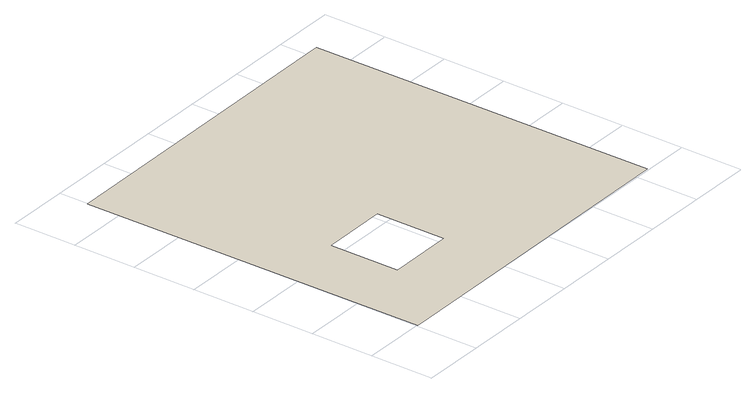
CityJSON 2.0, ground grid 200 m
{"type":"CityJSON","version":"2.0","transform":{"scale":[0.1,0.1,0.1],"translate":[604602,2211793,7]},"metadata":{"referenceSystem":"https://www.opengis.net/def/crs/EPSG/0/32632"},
"CityObjects":{
"building1":{"type":"Building","children":["building1-1"]},
"building1-1":{"type":"BuildingPart","attributes":{"name":"test-object","count":2,"active":true,"test-list":[1,2],"test-object":{"test-value":3}},"parents":["building1"],"geometry":[{"type":"MultiSurface","lod":"2.2","boundaries":[[[0,1,2,3],[4,5,6,7]]]}]}
},
"vertices":[
[73,6,0],[10535,68,0],[10468,11136,0],[7,11073,0],[2152,2232,0],[2139,4445,0],[4231,4458,0],[4245,2244,0]
]}
